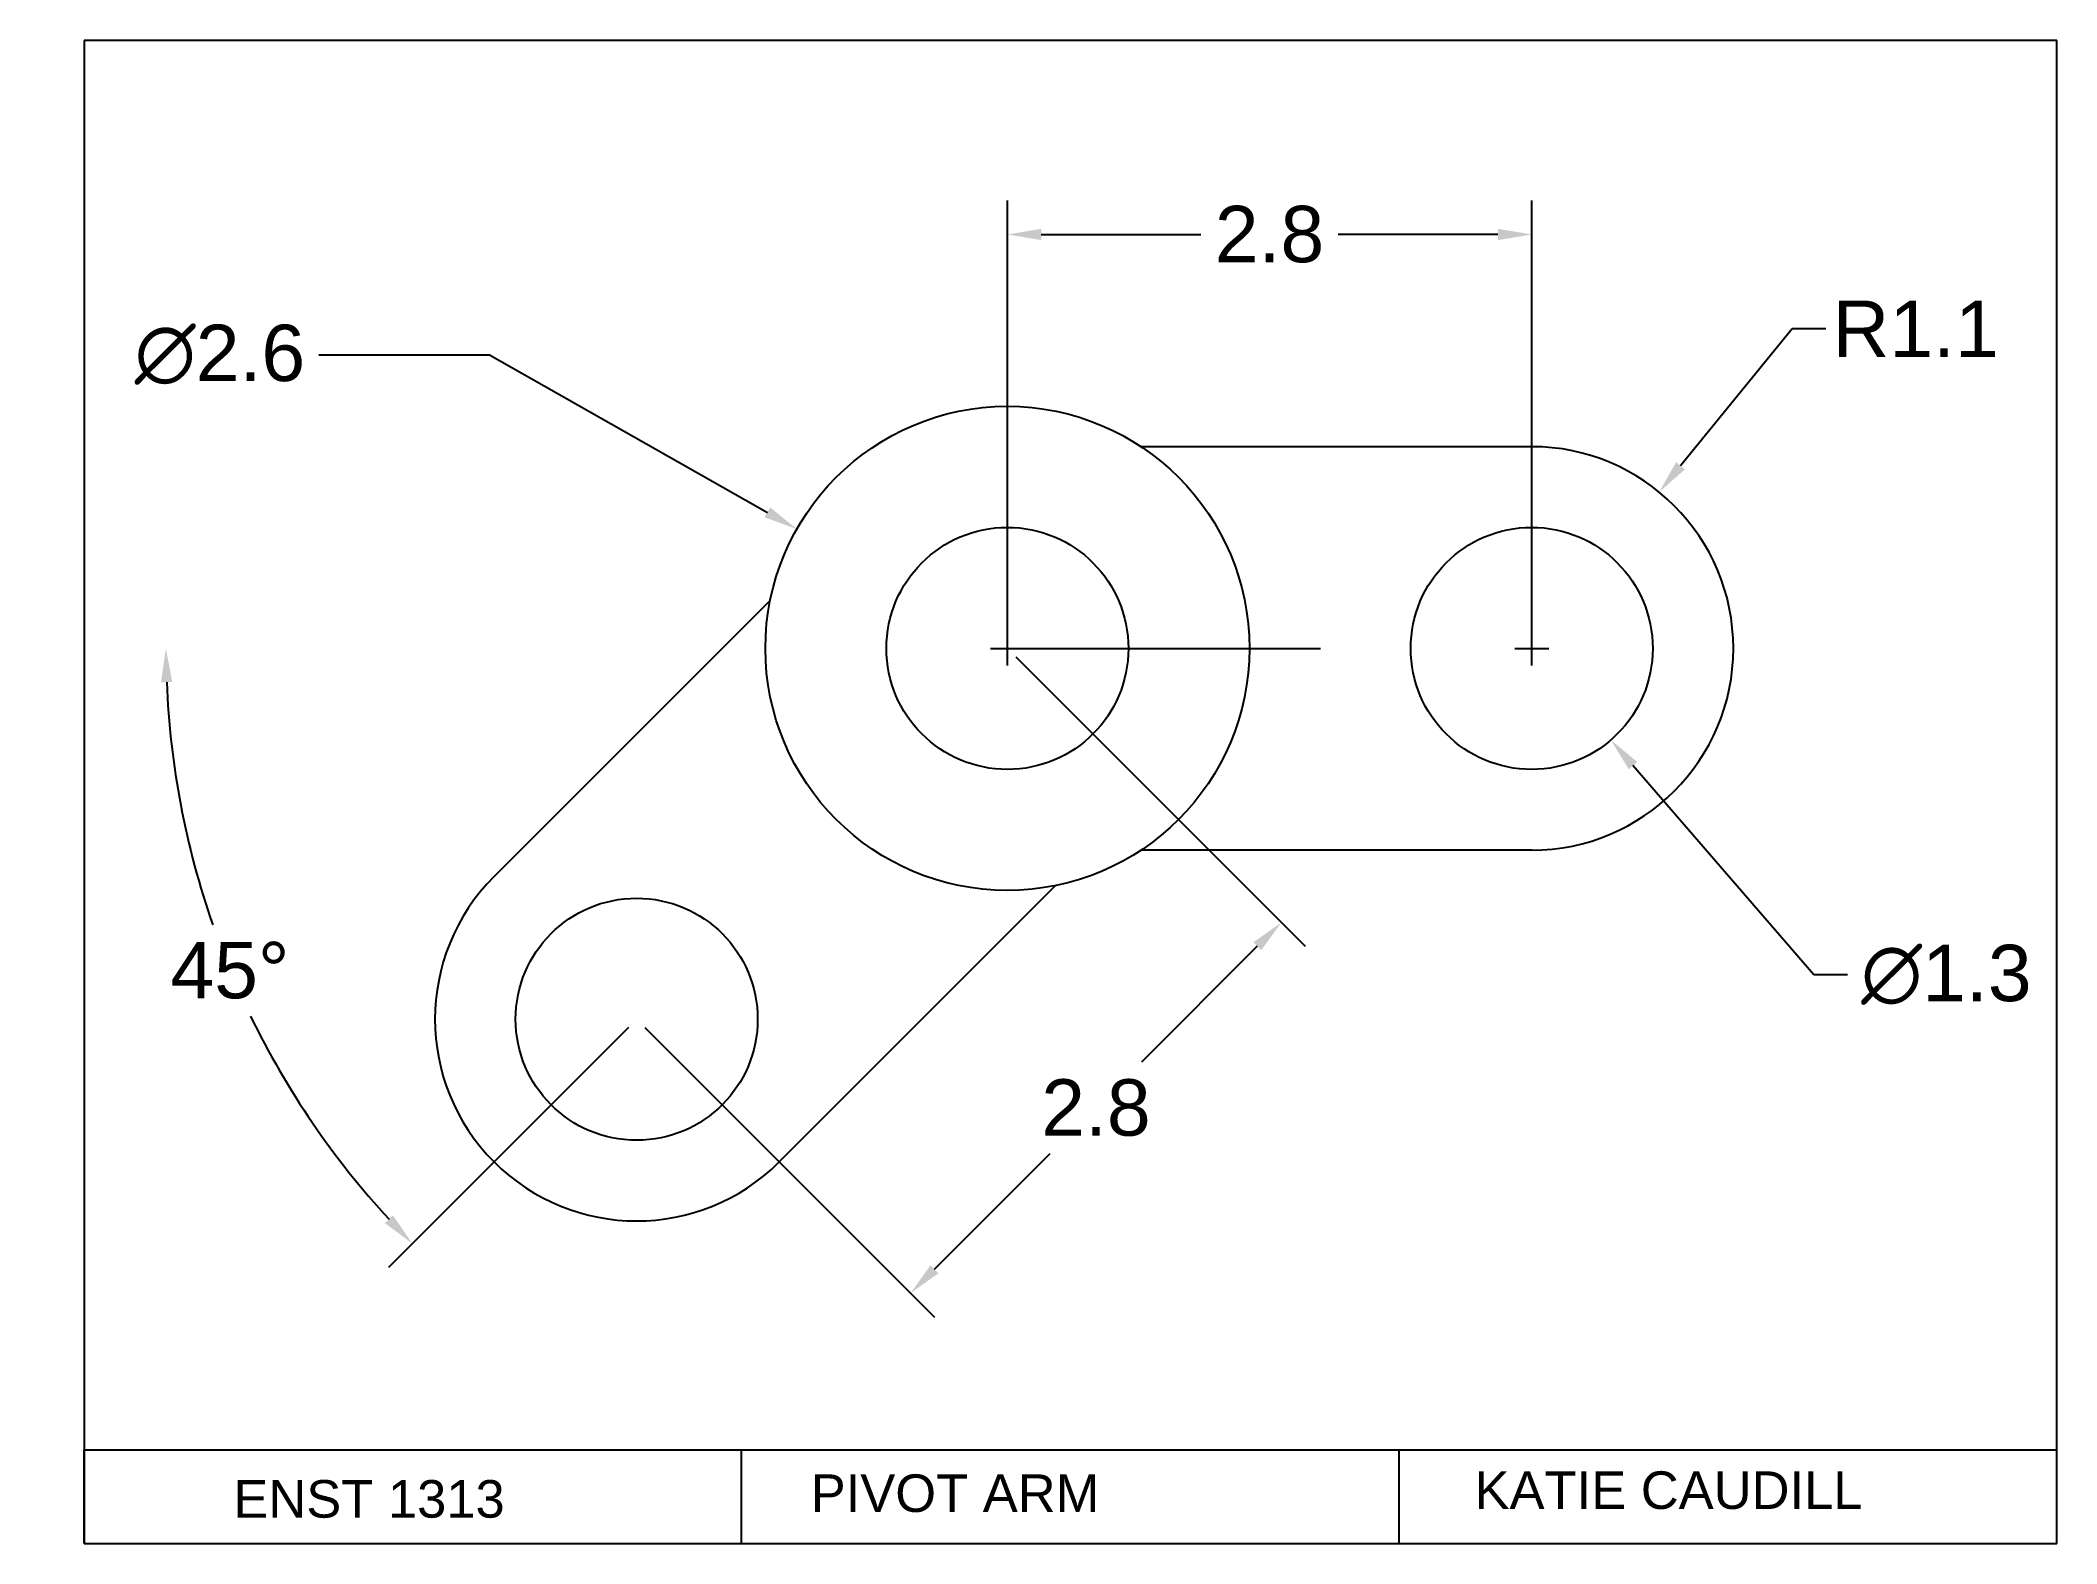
# Model space of a CAD drawing. Header units: inches. Extents: x 0.3 to 11, y 0.5 to 8.5.
import ezdxf

# ---------------------------------------------------------------- set-up
doc = ezdxf.new("R2010")
doc.units = ezdxf.units.IN
doc.header["$MEASUREMENT"] = 0
doc.styles.get("Standard").update_dxf_attribs({"font": 'arial.ttf'})
doc.dimstyles.get("Standard").update_dxf_attribs({"dimtxt": 0.3, "dimasz": 0.18, "dimexe": 0.18, "dimexo": 0.0625, "dimgap": 0.09, "dimtad": 0, "dimtih": 1, "dimtoh": 1, "dimdec": 4, "dimzin": 0, "dimdsep": 46, "dimtxsty": 'Standard', "dimcen": 0.09, "dimadec": 0, "dimazin": 0, "dimtfac": 1, "dimtdec": 4, "dimtofl": 0, "dimtmove": 0, "dimatfit": 3, "dimfxl": 1, "dimtolj": 1, "dimtzin": 0, "dimarcsym": 0})

# ---------------------------------------------------------------- blocks, each defined once
blk = doc.blocks.new('*D1')
at = {"color": 0, "lineweight": -2, "transparency": 16777216}
for p, q in [((1.75, 6.827), (2.657, 6.827)), ((2.657, 6.827), (4.137, 5.988)), ((5.325, 5.264), (5.505, 5.264)), ((5.415, 5.174), (5.415, 5.354))]:
    blk.add_line(p, q, dxfattribs=at)
at = {"color": 0, "transparency": 16777216}
blk.add_solid([(4.152, 6.014), (4.122, 5.962), (4.294, 5.899)], dxfattribs=at)
at = {"layer": 'Defpoints', "color": 0, "transparency": 16777216}
for p in [(4.294, 5.899), (6.535, 4.629)]:
    blk.add_point(p, dxfattribs=at)
at = {"color": 0, "transparency": 16777216, "insert": (1.223, 6.827), "char_height": 0.3, "attachment_point": 5}
blk.add_mtext('\\A1;∅2.6', dxfattribs=at)
blk = doc.blocks.new('*D2')
at = {"color": 0, "lineweight": -2, "transparency": 16777216}
for p, q in [((5.415, 5.327), (5.415, 7.647)), ((8.206, 5.327), (8.206, 7.647)), ((5.595, 7.467), (6.444, 7.467)), ((8.026, 7.467), (7.176, 7.467))]:
    blk.add_line(p, q, dxfattribs=at)
at = {"color": 0, "transparency": 16777216}
for points in [[(5.595, 7.497), (5.595, 7.437), (5.415, 7.467)], [(8.026, 7.497), (8.026, 7.437), (8.206, 7.467)]]:
    blk.add_solid(points, dxfattribs=at)
at = {"layer": 'Defpoints', "color": 0, "transparency": 16777216}
for p in [(8.206, 7.467), (5.415, 5.264), (8.206, 5.264)]:
    blk.add_point(p, dxfattribs=at)
at = {"color": 0, "transparency": 16777216, "insert": (6.81, 7.467), "char_height": 0.3, "attachment_point": 5}
blk.add_mtext('\\A1;2.8', dxfattribs=at)
blk = doc.blocks.new('*D3')
at = {"color": 0, "lineweight": -2, "transparency": 16777216}
for p, q in [((5.459, 5.22), (7, 3.679)), ((6.745, 3.679), (6.129, 3.063)), ((3.485, 3.247), (5.026, 1.705)), ((5.026, 1.96), (5.643, 2.576))]:
    blk.add_line(p, q, dxfattribs=at)
at = {"color": 0, "transparency": 16777216}
for points in [[(6.724, 3.7), (6.766, 3.658), (6.873, 3.806)], [(5.005, 1.981), (5.048, 1.939), (4.899, 1.833)]]:
    blk.add_solid(points, dxfattribs=at)
at = {"layer": 'Defpoints', "color": 0, "transparency": 16777216}
for p in [(5.415, 5.264), (3.441, 3.291), (4.899, 1.833)]:
    blk.add_point(p, dxfattribs=at)
at = {"color": 0, "transparency": 16777216, "insert": (5.886, 2.819), "char_height": 0.3, "attachment_point": 5}
blk.add_mtext('\\A1;2.8', dxfattribs=at)
blk = doc.blocks.new('*D4')
at = {"color": 0, "lineweight": -2, "transparency": 16777216}
blk.add_line((3.397, 3.247), (2.12, 1.969), dxfattribs=at)
for start, end in [(182.3025, 199.1799), (205.9019, 222.6975)]:
    blk.add_arc((5.415, 5.264), 4.479, start, end, dxfattribs=at)
at = {"color": 0, "transparency": 16777216}
for points in [[(0.909, 5.084), (0.969, 5.085), (0.935, 5.264)], [(2.144, 2.247), (2.101, 2.206), (2.247, 2.097)]]:
    blk.add_solid(points, dxfattribs=at)
at = {"layer": 'Defpoints', "color": 0, "transparency": 16777216}
for p in [(0.267, 5.264), (5.415, 5.264), (5.415, 5.264), (1.088, 4.105), (3.441, 3.291)]:
    blk.add_point(p, dxfattribs=at)
at = {"color": 0, "transparency": 16777216, "insert": (1.276, 3.55), "char_height": 0.3, "attachment_point": 5}
blk.add_mtext('\\A1;45°', dxfattribs=at)
blk = doc.blocks.new('*D5')
at = {"color": 0, "lineweight": -2, "transparency": 16777216}
for p, q in [((8.116, 5.264), (8.296, 5.264)), ((8.206, 5.174), (8.206, 5.354)), ((9.707, 3.527), (8.744, 4.641)), ((9.887, 3.527), (9.707, 3.527))]:
    blk.add_line(p, q, dxfattribs=at)
at = {"color": 0, "transparency": 16777216}
blk.add_solid([(8.767, 4.66), (8.722, 4.621), (8.627, 4.777)], dxfattribs=at)
at = {"layer": 'Defpoints', "color": 0, "transparency": 16777216}
for p in [(7.784, 5.752), (8.627, 4.777)]:
    blk.add_point(p, dxfattribs=at)
at = {"color": 0, "transparency": 16777216, "insert": (10.413, 3.527), "char_height": 0.3, "attachment_point": 5}
blk.add_mtext('\\A1;∅1.3', dxfattribs=at)
blk = doc.blocks.new('*D6')
at = {"color": 0, "lineweight": -2, "transparency": 16777216}
for p, q in [((9.592, 6.965), (8.997, 6.236)), ((9.772, 6.965), (9.592, 6.965)), ((8.116, 5.264), (8.296, 5.264)), ((8.206, 5.174), (8.206, 5.354))]:
    blk.add_line(p, q, dxfattribs=at)
at = {"color": 0, "transparency": 16777216}
blk.add_solid([(8.974, 6.255), (9.021, 6.217), (8.884, 6.096)], dxfattribs=at)
at = {"layer": 'Defpoints', "color": 0, "transparency": 16777216}
for p in [(8.884, 6.096), (8.206, 5.264)]:
    blk.add_point(p, dxfattribs=at)
at = {"color": 0, "transparency": 16777216, "insert": (10.249, 6.965), "char_height": 0.3, "attachment_point": 5}
blk.add_mtext('\\A1;R1.1', dxfattribs=at)

msp = doc.modelspace()

# ---------------------------------------------------------------- linework, layer by layer
for p, q in [((11, 8.5), (0.5, 8.5)), ((0.5, 8.5), (0.5, 0.5)), ((11, 0.5), (11, 8.5)), ((8.20558, 6.33769), (6.12663, 6.33769)), ((4.15203, 5.51979), (2.68199, 4.04975)), ((5.41458, 5.26423), (7.08169, 5.26423)), ((8.20558, 4.19077), (6.12663, 4.19077)), ((5.67013, 4.00168), (4.20009, 2.53165)), ((0.5, 1), (11, 1)), ((0.5, 0.5), (0.5, 1)), ((4, 0.5), (4, 1)), ((7.5, 0.5), (7.5, 1)), ((0.5, 0.5), (11, 0.5))]:
    msp.add_line(p, q)
for centre, radius in [((5.41458, 5.26423), 1.28815), ((5.41458, 5.26423), 0.64408), ((8.20558, 5.26423), 0.64408), ((3.44104, 3.2907), 0.64408)]:
    msp.add_circle(centre, radius)
for centre, start, end in [((8.20558, 5.26423), 270, 90), ((3.44104, 3.2907), 135, 315)]:
    msp.add_arc(centre, 1.07346, start, end)

# ---------------------------------------------------------------- texts
at = {"char_height": 0.2, "attachment_point": 1}
for s, insert in [('PIVOT ARM', (4.36752, 0.86867)), ('KATIE CAUDILL', (7.90129, 0.88473)), ('ENST 1313', (1.29443, 0.83833))]:
    msp.add_mtext_dynamic_manual_height_columns(s, width=2.7055679, gutter_width=1, heights=[0], dxfattribs=dict(at, insert=insert))

# ---------------------------------------------------------------- dimensions: what is measured, and where the dimension line sits
dim = msp.add_linear_dim(base=(8.20558, 7.46664), p1=(5.41458, 5.26423), p2=(8.20558, 5.26423), dimstyle='Standard', override={"dimdec": 1})
dim.commit()
dim.dimension.update_dxf_attribs({"geometry": '*D2', "text_midpoint": (6.81008, 7.46664)})
dim = msp.add_radius_dim(center=(8.20558, 5.26423), mpoint=(8.88363, 6.09643), dimstyle='Standard', override={"dimdec": 1})
dim.commit()
dim.dimension.update_dxf_attribs({"geometry": '*D6', "text_midpoint": (10.24931, 6.96537), "dimtype": 164})
for p1, p2, picture, middle in [((6.53535, 4.62924), (4.29381, 5.89922), '*D1', (1.22346, 6.82679)), ((7.7844, 5.75152), (8.62675, 4.77695), '*D5', (10.41328, 3.52715))]:
    dim = msp.add_diameter_dim_2p(p1=p1, p2=p2, dimstyle='Standard', override={"dimdec": 1})
    dim.commit()
    dim.dimension.update_dxf_attribs({"geometry": picture, "text_midpoint": middle, "dimtype": 163})
dim = msp.add_angular_dim_2l(base=(1.08775, 4.10486), line1=((5.41458, 5.26423), (0.26678, 5.26423)), line2=((5.41458, 5.26423), (3.44104, 3.2907)), dimstyle='Standard')
dim.commit()
dim.dimension.update_dxf_attribs({"geometry": '*D4', "text_midpoint": (1.2761, 3.55002)})
dim = msp.add_aligned_dim(p1=(5.41458, 5.26423), p2=(3.44104, 3.2907), distance=2.06188, dimstyle='Standard', override={"dimdec": 1})
dim.commit()
dim.dimension.update_dxf_attribs({"geometry": '*D3', "text_midpoint": (5.88578, 2.81949)})

doc.saveas('drawing.dxf')
